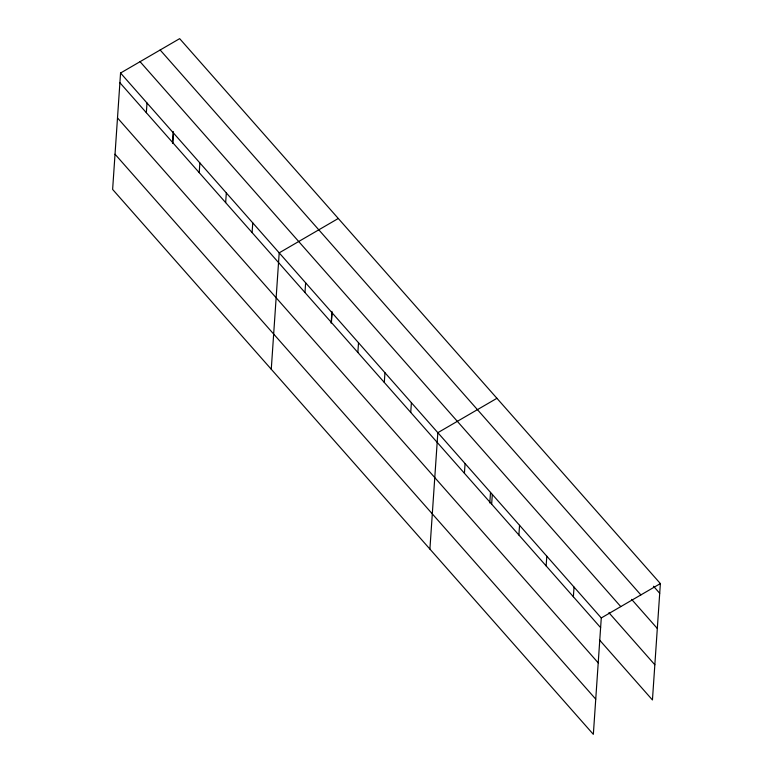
<?xml version="1.0" encoding="UTF-8"?>
<svg xmlns="http://www.w3.org/2000/svg" width="773" height="773" viewBox="0 0 773 773"><rect width="100%" height="100%" fill="white"/><g stroke="black" fill="none" stroke-linecap="round" stroke-linejoin="round"><path stroke-width="1.16" d="M120.559 73.029L112.626 189.424L593.345 734.35L601.278 617.956L120.559 73.029L179.655 38.65L660.374 583.576L652.441 699.971L599.51 639.976M146.339 112.703L147.005 103.002M172.524 143.305L173.326 131.565M172.785 142.676L173.442 132.975M199.221 172.65L199.878 162.948M225.658 202.613L226.325 192.912M252.095 232.586L252.761 222.885M271.265 369.252L279.198 252.858L338.294 218.479M304.977 292.532L305.635 282.831M331.153 323.133L331.955 311.393M331.414 322.496L332.081 312.804M357.86 352.469L358.517 342.768M384.297 382.442L384.954 372.741M410.734 412.415L411.4 402.714M429.904 549.072L437.837 432.687L496.933 398.298M464.418 473.26L465.075 463.558M489.792 502.962L490.517 492.391M491.657 504.141L492.314 494.44M518.896 535.022L519.553 525.321M546.134 565.904L546.801 556.202M573.373 596.775L574.039 587.084M601.278 617.956L660.374 583.576M653.485 586.224L659.707 593.278M160.156 49.994L640.875 594.92M631.628 599.375L657.311 628.488M140.068 61.685L620.777 606.612M608.921 612.709L654.837 664.761M119.902 82.73L600.621 627.657M117.506 117.94L598.215 662.867M115.032 154.214L595.741 699.14"/></g></svg>
